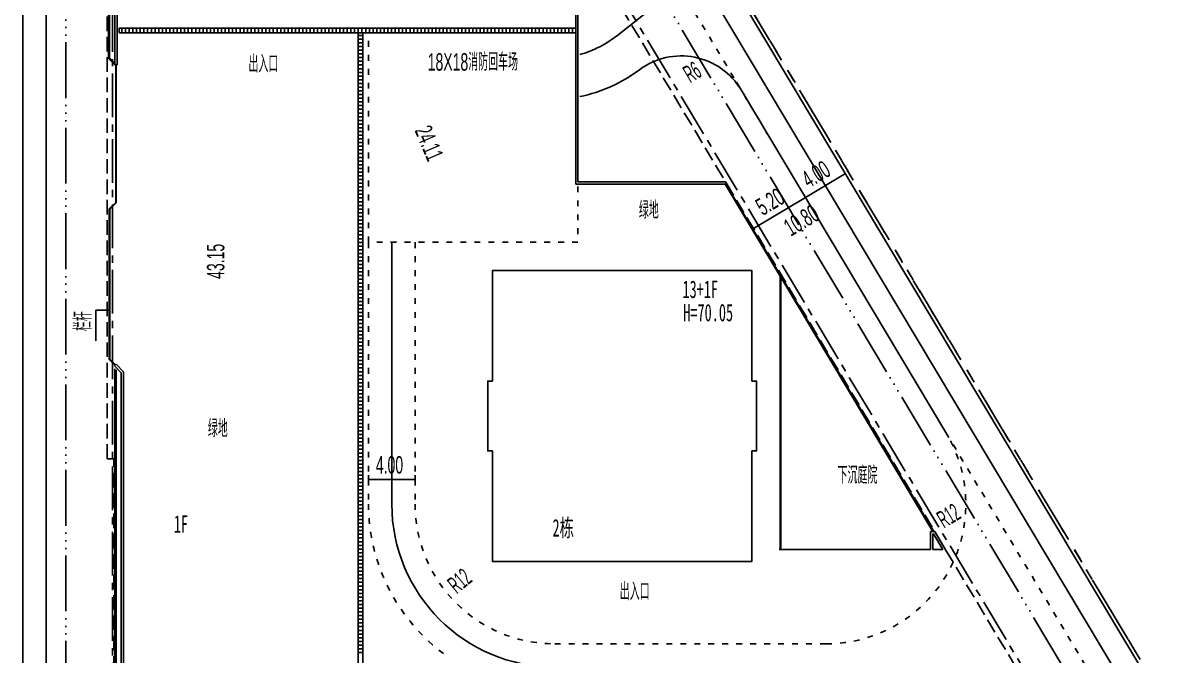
# Model space of a CAD drawing. Header units: millimetres. Extents: x 10 to 562, y -646 to -31.
# Drawn here: x 169.6 to 366.6, y -260.9 to -152.3 of the extents above; entities that cross this region are included whole.
import ezdxf
from ezdxf.enums import TextEntityAlignment as Align

# ---------------------------------------------------------------- set-up
doc = ezdxf.new("R2010")
doc.units = ezdxf.units.MM
doc.header["$LTSCALE"] = 1000
for name, pattern in [('A00-ZH-CSTM-地下室轮廓线20180809_设计区$0$DASH', [0.35, 0.25, -0.1]), ('A01-Z-ZH-PLAN-道路系统_设计区$0$ACAD_ISO03W100', [30, 12, -18]), ('A01-Z-ZH-PLAN-道路系统_设计区$0$ACAD_ISO10W100', [18.5, 12, -3, 0.5, -3]), ('A01-Z-ZH-PLAN-道路系统_设计区$0$X20', [12, 5, -7]), ('A01-ZH-PLAN-用地红线+建筑退线_设计区$0$ACAD_ISO06W100', [36, 24, -3, 0, -3, 0, -3, 0, -3]), ('A01-ZH-PLAN-用地红线+建筑退线_设计区$0$CENTER', [50.8, 31.75, -6.35, 6.35, -6.35]), ('A01-ZH-PLAN-用地红线+建筑退线_设计区$0$CENTER2', [1.125, 0.75, -0.125, 0.125, -0.125]), ('A01-ZH-PLAN-用地红线+建筑退线_设计区$0$DIVIDE', [31.75, 12.7, -6.35, 0, -6.35, 0, -6.35]), ('A01-ZH-PLAN-用地红线+建筑退线_设计区$0$PHANTOM2', [1.25, 0.625, -0.125, 0.125, -0.125, 0.125, -0.125])]:
    doc.linetypes.add(name, pattern=pattern)
for name, color, linetype in [('$0$Z_0_FLOR(层数)', 1, 'Continuous'), ('A00-ZH-CSTM-地下室轮廓线20180809_设计区$0$Z_0_UDBD(地下构筑物)', 6, 'Continuous'), ('A01-Z-ZH-PLAN-道路系统_设计区$0$A01-Z-ZH-PLAN-道路系统_设计区$0$0-排水沟', 7, 'Continuous'), ('A01-Z-ZH-PLAN-道路系统_设计区$0$A02-D-MAIN-1F(2)_设计区$0$A_STAR_LIFT(电梯扶梯)', 1, 'Continuous'), ('A01-Z-ZH-PLAN-道路系统_设计区$0$A02-D-MAIN-1F(2)_设计区$0$A_WALL_BRIK(砌块墙)', 4, 'Continuous'), ('A01-Z-ZH-PLAN-道路系统_设计区$0$A02-D-MAIN-1F(2)_设计区$0$花池', 11, 'Continuous'), ('A01-Z-ZH-PLAN-道路系统_设计区$0$Z_0_FLOR(层数)', 1, 'Continuous'), ('A01-Z-ZH-PLAN-道路系统_设计区$0$Z_0_NUMB(楼号)', 62, 'Continuous'), ('A01-Z-ZH-PLAN-道路系统_设计区$0$Z_0_RARC(转弯半径)', 52, 'Continuous'), ('A01-Z-ZH-PLAN-道路系统_设计区$0$Z_0_RDAX(道路中线)', 211, 'A01-Z-ZH-PLAN-道路系统_设计区$0$ACAD_ISO10W100'), ('A01-Z-ZH-PLAN-道路系统_设计区$0$Z_0_ROAD(车行道)', 30, 'Continuous'), ('A01-Z-ZH-PLAN-道路系统_设计区$0$Z_0_RWAL(挡土墙)', 52, 'Continuous'), ('A01-Z-ZH-PLAN-道路系统_设计区$0$Z_0_TEXT(文字)', 7, 'Continuous'), ('A01-Z-ZH-PLAN-道路系统_设计区$0$Z_ROAD_DIMS(道路尺寸)', 1, 'Continuous'), ('A01-ZH-PLAN-用地红线+建筑退线_设计区$0$Z_0_LTBD(建筑红线)', 2, 'A01-ZH-PLAN-用地红线+建筑退线_设计区$0$CENTER'), ('A01-ZH-PLAN-用地红线+建筑退线_设计区$0$Z_0_LTMT(用地红线)', 1, 'A01-ZH-PLAN-用地红线+建筑退线_设计区$0$DIVIDE'), ('Z_0_DESG(设计建筑)', 3, 'Continuous'), ('Z_ROOF_DIST(建筑间距)', 1, 'Continuous')]:
    doc.layers.add(name, color=color, linetype=linetype)
doc.styles.add('$1$黑体', font='simhei.ttf', dxfattribs={"width": 0.6})
doc.styles.add('A01-Z-ZH-PLAN-道路系统_设计区$0$HY', font='_hysz.shx', dxfattribs={"width": 0.6, "bigfont": '_hyfs.shx'})
doc.styles.add('A01-Z-ZH-PLAN-道路系统_设计区$0$zz', font='_HYsz.shx', dxfattribs={"width": 0.5, "bigfont": '_HYFS.shx'})
doc.styles.add('HY', font='_hysz.shx', dxfattribs={"width": 0.6, "bigfont": '_hyfs.shx'})
doc.styles.add('MtXpl_', font='simhei.ttf')

msp = doc.modelspace()

# ---------------------------------------------------------------- linework, layer by layer
at = {"layer": 'A00-ZH-CSTM-地下室轮廓线20180809_设计区$0$Z_0_UDBD(地下构筑物)', "linetype": 'A00-ZH-CSTM-地下室轮廓线20180809_设计区$0$DASH', "ltscale": 0.01}
for p, q in [((184.08, -227.16), (184.08, -80.16)), ((247.3, -107.63), (494.9, -521.46)), ((185.18, -227.16), (184.08, -227.16)), ((185.18, -305.56), (185.18, -227.16))]:
    msp.add_line(p, q, dxfattribs=at)
at = {"layer": 'A01-Z-ZH-PLAN-道路系统_设计区$0$A01-Z-ZH-PLAN-道路系统_设计区$0$0-排水沟', "color": 35, "ltscale": 0.002}
for p, q in [((186.12, -153.15), (186.12, -153.95)), ((264.58, -153.15), (186.12, -153.15)), ((264.58, -153.95), (264.58, -153.15)), ((186.12, -153.95), (264.58, -153.95)), ((227.98, -153.95), (227.18, -153.95)), ((227.18, -153.95), (227.18, -286.86)), ((227.98, -286.86), (227.98, -153.95))]:
    msp.add_line(p, q, dxfattribs=at)
at = {"layer": 'A01-Z-ZH-PLAN-道路系统_设计区$0$A01-Z-ZH-PLAN-道路系统_设计区$0$0-排水沟', "color": 8, "linetype": 'Continuous', "ltscale": 0.002}
for p, q in [((186.58, -153.95), (186.58, -153.15)), ((187.21, -153.95), (187.21, -153.15)), ((187.85, -153.95), (187.85, -153.15)), ((188.48, -153.95), (188.48, -153.15)), ((189.12, -153.95), (189.12, -153.15)), ((189.75, -153.95), (189.75, -153.15)), ((190.39, -153.95), (190.39, -153.15)), ((191.02, -153.95), (191.02, -153.15)), ((191.66, -153.95), (191.66, -153.15)), ((192.29, -153.95), (192.29, -153.15)), ((192.93, -153.95), (192.93, -153.15)), ((193.56, -153.95), (193.56, -153.15)), ((194.2, -153.95), (194.2, -153.15)), ((194.83, -153.95), (194.83, -153.15)), ((195.47, -153.95), (195.47, -153.15)), ((196.1, -153.95), (196.1, -153.15)), ((196.74, -153.95), (196.74, -153.15)), ((197.37, -153.95), (197.37, -153.15)), ((198.01, -153.95), (198.01, -153.15)), ((198.64, -153.95), (198.64, -153.15)), ((199.28, -153.95), (199.28, -153.15)), ((199.91, -153.95), (199.91, -153.15)), ((200.55, -153.95), (200.55, -153.15)), ((201.18, -153.95), (201.18, -153.15)), ((201.82, -153.95), (201.82, -153.15)), ((202.45, -153.95), (202.45, -153.15)), ((203.09, -153.95), (203.09, -153.15)), ((203.72, -153.95), (203.72, -153.15)), ((204.36, -153.95), (204.36, -153.15)), ((204.99, -153.95), (204.99, -153.15)), ((205.63, -153.95), (205.63, -153.15)), ((206.26, -153.95), (206.26, -153.15)), ((206.9, -153.95), (206.9, -153.15)), ((207.53, -153.95), (207.53, -153.15)), ((208.17, -153.95), (208.17, -153.15)), ((208.8, -153.95), (208.8, -153.15)), ((209.44, -153.95), (209.44, -153.15)), ((210.07, -153.95), (210.07, -153.15)), ((210.71, -153.95), (210.71, -153.15)), ((211.34, -153.95), (211.34, -153.15)), ((211.98, -153.95), (211.98, -153.15)), ((212.61, -153.95), (212.61, -153.15)), ((213.25, -153.95), (213.25, -153.15)), ((213.88, -153.95), (213.88, -153.15)), ((214.52, -153.95), (214.52, -153.15)), ((215.15, -153.95), (215.15, -153.15)), ((215.79, -153.95), (215.79, -153.15)), ((216.42, -153.95), (216.42, -153.15)), ((217.06, -153.95), (217.06, -153.15)), ((217.69, -153.95), (217.69, -153.15)), ((218.33, -153.95), (218.33, -153.15)), ((218.96, -153.95), (218.96, -153.15)), ((219.6, -153.95), (219.6, -153.15)), ((220.23, -153.95), (220.23, -153.15)), ((220.87, -153.95), (220.87, -153.15)), ((221.5, -153.95), (221.5, -153.15)), ((222.14, -153.95), (222.14, -153.15)), ((222.77, -153.95), (222.77, -153.15)), ((223.41, -153.95), (223.41, -153.15)), ((224.04, -153.95), (224.04, -153.15)), ((224.68, -153.95), (224.68, -153.15)), ((225.31, -153.95), (225.31, -153.15)), ((225.95, -153.95), (225.95, -153.15)), ((226.58, -153.95), (226.58, -153.15)), ((227.22, -153.95), (227.22, -153.15)), ((227.85, -153.95), (227.85, -153.15)), ((228.49, -153.95), (228.49, -153.15)), ((229.12, -153.95), (229.12, -153.15)), ((229.76, -153.95), (229.76, -153.15)), ((230.39, -153.95), (230.39, -153.15)), ((231.03, -153.95), (231.03, -153.15)), ((231.66, -153.95), (231.66, -153.15)), ((232.3, -153.95), (232.3, -153.15)), ((232.93, -153.95), (232.93, -153.15)), ((233.57, -153.95), (233.57, -153.15)), ((234.2, -153.95), (234.2, -153.15)), ((234.84, -153.95), (234.84, -153.15)), ((235.47, -153.95), (235.47, -153.15)), ((236.11, -153.95), (236.11, -153.15)), ((236.74, -153.95), (236.74, -153.15)), ((237.38, -153.95), (237.38, -153.15)), ((238.01, -153.95), (238.01, -153.15)), ((238.65, -153.95), (238.65, -153.15)), ((239.28, -153.95), (239.28, -153.15)), ((239.92, -153.95), (239.92, -153.15)), ((240.55, -153.95), (240.55, -153.15)), ((241.19, -153.95), (241.19, -153.15)), ((241.82, -153.95), (241.82, -153.15)), ((242.46, -153.95), (242.46, -153.15)), ((243.09, -153.95), (243.09, -153.15)), ((243.73, -153.95), (243.73, -153.15)), ((244.36, -153.95), (244.36, -153.15)), ((245, -153.95), (245, -153.15)), ((245.63, -153.95), (245.63, -153.15)), ((246.27, -153.95), (246.27, -153.15)), ((246.9, -153.95), (246.9, -153.15)), ((247.54, -153.95), (247.54, -153.15)), ((248.17, -153.95), (248.17, -153.15)), ((248.81, -153.95), (248.81, -153.15)), ((249.44, -153.95), (249.44, -153.15)), ((250.08, -153.95), (250.08, -153.15)), ((250.71, -153.95), (250.71, -153.15)), ((251.35, -153.95), (251.35, -153.15)), ((251.98, -153.95), (251.98, -153.15)), ((252.62, -153.95), (252.62, -153.15)), ((253.25, -153.95), (253.25, -153.15)), ((253.89, -153.95), (253.89, -153.15)), ((254.52, -153.95), (254.52, -153.15)), ((255.16, -153.95), (255.16, -153.15)), ((255.79, -153.95), (255.79, -153.15)), ((256.43, -153.95), (256.43, -153.15)), ((257.06, -153.95), (257.06, -153.15)), ((257.7, -153.95), (257.7, -153.15)), ((258.33, -153.95), (258.33, -153.15)), ((258.97, -153.95), (258.97, -153.15)), ((259.6, -153.95), (259.6, -153.15)), ((260.24, -153.95), (260.24, -153.15)), ((260.87, -153.95), (260.87, -153.15)), ((261.51, -153.95), (261.51, -153.15)), ((262.14, -153.95), (262.14, -153.15)), ((262.78, -153.95), (262.78, -153.15)), ((263.41, -153.95), (263.41, -153.15)), ((264.05, -153.95), (264.05, -153.15)), ((227.18, -154.4), (227.98, -154.4)), ((227.18, -155.04), (227.98, -155.04)), ((227.18, -155.67), (227.98, -155.67)), ((227.18, -156.31), (227.98, -156.31)), ((227.18, -156.94), (227.98, -156.94)), ((227.18, -157.58), (227.98, -157.58)), ((227.18, -158.21), (227.98, -158.21)), ((227.18, -158.85), (227.98, -158.85)), ((227.18, -159.48), (227.98, -159.48)), ((227.18, -160.12), (227.98, -160.12)), ((227.18, -160.75), (227.98, -160.75)), ((227.18, -161.39), (227.98, -161.39)), ((227.18, -162.02), (227.98, -162.02)), ((227.18, -162.66), (227.98, -162.66)), ((227.18, -163.29), (227.98, -163.29)), ((227.18, -163.93), (227.98, -163.93)), ((227.18, -164.56), (227.98, -164.56)), ((227.18, -165.2), (227.98, -165.2)), ((227.18, -165.83), (227.98, -165.83)), ((227.18, -166.47), (227.98, -166.47)), ((227.18, -167.1), (227.98, -167.1)), ((227.18, -167.74), (227.98, -167.74)), ((227.18, -168.37), (227.98, -168.37)), ((227.18, -169.01), (227.98, -169.01)), ((227.18, -169.64), (227.98, -169.64)), ((227.18, -170.28), (227.98, -170.28)), ((227.18, -170.91), (227.98, -170.91)), ((227.18, -171.55), (227.98, -171.55)), ((227.18, -172.18), (227.98, -172.18)), ((227.18, -172.82), (227.98, -172.82)), ((227.18, -173.45), (227.98, -173.45)), ((227.18, -174.09), (227.98, -174.09)), ((227.18, -174.72), (227.98, -174.72)), ((227.18, -175.36), (227.98, -175.36)), ((227.18, -175.99), (227.98, -175.99)), ((227.18, -176.63), (227.98, -176.63)), ((227.18, -177.26), (227.98, -177.26)), ((227.18, -177.9), (227.98, -177.9)), ((227.18, -178.53), (227.98, -178.53)), ((227.18, -179.17), (227.98, -179.17)), ((227.18, -179.8), (227.98, -179.8)), ((227.18, -180.44), (227.98, -180.44)), ((227.18, -181.07), (227.98, -181.07)), ((227.18, -181.71), (227.98, -181.71)), ((227.18, -182.34), (227.98, -182.34)), ((227.18, -182.98), (227.98, -182.98)), ((227.18, -183.61), (227.98, -183.61)), ((227.18, -184.25), (227.98, -184.25)), ((227.18, -184.88), (227.98, -184.88)), ((227.18, -185.52), (227.98, -185.52)), ((227.18, -186.15), (227.98, -186.15)), ((227.18, -186.79), (227.98, -186.79)), ((227.18, -187.42), (227.98, -187.42)), ((227.18, -188.06), (227.98, -188.06)), ((227.18, -188.69), (227.98, -188.69)), ((227.18, -189.33), (227.98, -189.33)), ((227.18, -189.96), (227.98, -189.96)), ((227.18, -190.6), (227.98, -190.6)), ((227.18, -191.23), (227.98, -191.23)), ((227.18, -191.87), (227.98, -191.87)), ((227.18, -192.5), (227.98, -192.5)), ((227.18, -193.14), (227.98, -193.14)), ((227.18, -193.77), (227.98, -193.77)), ((227.18, -194.41), (227.98, -194.41)), ((227.18, -195.04), (227.98, -195.04)), ((227.18, -195.68), (227.98, -195.68)), ((227.18, -196.31), (227.98, -196.31)), ((227.18, -196.95), (227.98, -196.95)), ((227.18, -197.58), (227.98, -197.58)), ((227.18, -198.22), (227.98, -198.22)), ((227.18, -198.85), (227.98, -198.85)), ((227.18, -199.49), (227.98, -199.49)), ((227.18, -200.12), (227.98, -200.12)), ((227.18, -200.76), (227.98, -200.76)), ((227.18, -201.39), (227.98, -201.39)), ((227.18, -202.03), (227.98, -202.03)), ((227.18, -202.66), (227.98, -202.66)), ((227.18, -203.3), (227.98, -203.3)), ((227.18, -203.93), (227.98, -203.93)), ((227.18, -204.57), (227.98, -204.57)), ((227.18, -205.2), (227.98, -205.2)), ((227.18, -205.84), (227.98, -205.84)), ((227.18, -206.47), (227.98, -206.47)), ((227.18, -207.11), (227.98, -207.11)), ((227.18, -207.74), (227.98, -207.74)), ((227.18, -208.38), (227.98, -208.38)), ((227.18, -209.01), (227.98, -209.01)), ((227.18, -209.65), (227.98, -209.65)), ((227.18, -210.28), (227.98, -210.28)), ((227.18, -210.92), (227.98, -210.92)), ((227.18, -211.55), (227.98, -211.55)), ((227.18, -212.19), (227.98, -212.19)), ((227.18, -212.82), (227.98, -212.82)), ((227.18, -213.46), (227.98, -213.46)), ((227.18, -214.09), (227.98, -214.09)), ((227.18, -214.73), (227.98, -214.73)), ((227.18, -215.36), (227.98, -215.36)), ((227.18, -216), (227.98, -216)), ((227.18, -216.63), (227.98, -216.63)), ((227.18, -217.27), (227.98, -217.27)), ((227.18, -217.9), (227.98, -217.9)), ((227.18, -218.54), (227.98, -218.54)), ((227.18, -219.17), (227.98, -219.17)), ((227.18, -219.81), (227.98, -219.81)), ((227.18, -220.44), (227.98, -220.44)), ((227.18, -221.08), (227.98, -221.08)), ((227.18, -221.71), (227.98, -221.71)), ((227.18, -222.35), (227.98, -222.35)), ((227.18, -222.98), (227.98, -222.98)), ((227.18, -223.62), (227.98, -223.62)), ((227.18, -224.25), (227.98, -224.25)), ((227.18, -224.89), (227.98, -224.89)), ((227.18, -225.52), (227.98, -225.52)), ((227.18, -226.16), (227.98, -226.16)), ((227.18, -226.79), (227.98, -226.79)), ((227.18, -227.43), (227.98, -227.43)), ((227.18, -228.06), (227.98, -228.06)), ((227.18, -228.7), (227.98, -228.7)), ((227.18, -229.33), (227.98, -229.33)), ((227.18, -229.97), (227.98, -229.97)), ((227.18, -230.6), (227.98, -230.6)), ((227.18, -231.24), (227.98, -231.24)), ((227.18, -231.87), (227.98, -231.87)), ((227.18, -232.51), (227.98, -232.51)), ((227.18, -233.14), (227.98, -233.14)), ((227.18, -233.78), (227.98, -233.78)), ((227.18, -234.41), (227.98, -234.41)), ((227.18, -235.05), (227.98, -235.05)), ((227.18, -235.68), (227.98, -235.68)), ((227.18, -236.32), (227.98, -236.32)), ((227.18, -236.95), (227.98, -236.95)), ((227.18, -237.59), (227.98, -237.59)), ((227.18, -238.22), (227.98, -238.22)), ((227.18, -238.86), (227.98, -238.86)), ((227.18, -239.49), (227.98, -239.49)), ((227.18, -240.13), (227.98, -240.13)), ((227.18, -240.76), (227.98, -240.76)), ((227.18, -241.4), (227.98, -241.4)), ((227.18, -242.03), (227.98, -242.03)), ((227.18, -242.67), (227.98, -242.67)), ((227.18, -243.3), (227.98, -243.3)), ((227.18, -243.94), (227.98, -243.94)), ((227.18, -244.57), (227.98, -244.57)), ((227.18, -245.21), (227.98, -245.21)), ((227.18, -245.84), (227.98, -245.84)), ((227.18, -246.48), (227.98, -246.48)), ((227.18, -247.11), (227.98, -247.11)), ((227.18, -247.75), (227.98, -247.75)), ((227.18, -248.38), (227.98, -248.38)), ((227.18, -249.02), (227.98, -249.02)), ((227.18, -249.65), (227.98, -249.65)), ((227.18, -250.29), (227.98, -250.29)), ((227.18, -250.92), (227.98, -250.92)), ((227.18, -251.56), (227.98, -251.56)), ((227.18, -252.19), (227.98, -252.19)), ((227.18, -252.83), (227.98, -252.83)), ((227.18, -253.46), (227.98, -253.46)), ((227.18, -254.1), (227.98, -254.1)), ((227.18, -254.73), (227.98, -254.73)), ((227.18, -255.37), (227.98, -255.37)), ((227.18, -256), (227.98, -256)), ((227.18, -256.64), (227.98, -256.64)), ((227.18, -257.27), (227.98, -257.27)), ((227.18, -257.91), (227.98, -257.91)), ((227.18, -258.54), (227.98, -258.54)), ((227.18, -259.18), (227.98, -259.18)), ((227.18, -259.81), (227.98, -259.81)), ((227.18, -260.45), (227.98, -260.45))]:
    msp.add_line(p, q, dxfattribs=at)
at = {"layer": 'A01-Z-ZH-PLAN-道路系统_设计区$0$A02-D-MAIN-1F(2)_设计区$0$A_STAR_LIFT(电梯扶梯)', "ltscale": 0.002}
for p, q in [((185.53, -183.13), (185.53, -159.46)), ((185.63, -183.17), (185.63, -159.46)), ((290.29, -179.96), (299.73, -195.75)), ((290.4, -179.96), (299.83, -195.72)), ((184.43, -184.23), (185.53, -183.13)), ((184.53, -184.27), (185.63, -183.17)), ((184.43, -184.23), (184.43, -210.1)), ((184.53, -210.06), (184.53, -184.27)), ((299.73, -195.75), (299.73, -242.76)), ((299.83, -195.72), (326.11, -239.64)), ((299.83, -195.72), (299.83, -242.76)), ((299.83, -195.92), (325.99, -239.64)), ((184.43, -210.1), (185.4, -211.07)), ((184.53, -210.06), (185.47, -211))]:
    msp.add_line(p, q, dxfattribs=at)
at = {"layer": 'A01-Z-ZH-PLAN-道路系统_设计区$0$A02-D-MAIN-1F(2)_设计区$0$A_WALL_BRIK(砌块墙)', "ltscale": 0.002}
for p, q in [((185.38, -97.56), (185.38, -159.46)), ((185.78, -97.56), (185.78, -159.46)), ((264.58, -137.3), (264.58, -179.96)), ((264.98, -137.18), (264.98, -179.56)), ((185.78, -159.46), (185.38, -159.46)), ((264.58, -179.96), (290.58, -179.96)), ((264.98, -179.56), (290.34, -179.56)), ((290.34, -179.56), (290.58, -179.96)), ((185.3, -211.18), (185.58, -210.89)), ((185.3, -211.18), (186.48, -212.36)), ((185.58, -210.89), (186.88, -212.2)), ((186.48, -212.36), (186.48, -278.36)), ((186.88, -212.2), (186.88, -278.53)), ((325.58, -242.76), (325.58, -239.64)), ((325.58, -239.64), (326.28, -239.64)), ((325.98, -242.76), (325.98, -240.04)), ((325.98, -240.04), (326.06, -240.04)), ((326.06, -240.04), (327.69, -242.76)), ((326.28, -239.64), (328.27, -242.96)), ((299.58, -242.76), (325.58, -242.76)), ((325.98, -242.76), (327.69, -242.76))]:
    msp.add_line(p, q, dxfattribs=at)
at = {"layer": 'A01-Z-ZH-PLAN-道路系统_设计区$0$A02-D-MAIN-1F(2)_设计区$0$花池', "ltscale": 0.002}
for p, q in [((184.28, -97.56), (184.28, -158.36)), ((184.48, -97.76), (184.48, -158.28)), ((184.28, -158.36), (185.28, -159.36)), ((184.48, -158.28), (185.28, -159.08)), ((185.38, -211.69), (185.38, -279.04)), ((185.58, -211.89), (185.58, -278.84))]:
    msp.add_line(p, q, dxfattribs=at)
at = {"layer": 'A01-Z-ZH-PLAN-道路系统_设计区$0$Z_0_RDAX(道路中线)', "color": 6, "ltscale": 0.1}
for p, q in [((169.58, -358.46), (169.58, -83.4)), ((260.82, -102.18), (503.99, -508.61)), ((271.82, -154.34), (282.36, -145.97)), ((232.98, -189.95), (232.98, -234.95))]:
    msp.add_line(p, q, dxfattribs=at)
for centre, radius, start, end in [((260, -139.46), 19, 286.133, 308.4512), ((260.98, -234.95), 28, 180, 270)]:
    msp.add_arc(centre, radius, start, end, dxfattribs=at)
at = {"layer": 'A01-Z-ZH-PLAN-道路系统_设计区$0$Z_0_ROAD(车行道)', "ltscale": 0.002}
for p, q in [((173.58, -83.4), (173.58, -339.16)), ((264.25, -100.13), (507.42, -506.55)), ((293.01, -163.77), (328.22, -222.62))]:
    msp.add_line(p, q, dxfattribs=at)
at = {"layer": 'A01-Z-ZH-PLAN-道路系统_设计区$0$Z_0_ROAD(车行道)', "linetype": 'A01-Z-ZH-PLAN-道路系统_设计区$0$X20', "ltscale": 0.0002}
for p, q in [((270.3, -125.82), (293.01, -163.77)), ((228.98, -153.95), (264.98, -153.95)), ((228.98, -189.95), (228.98, -153.95)), ((264.98, -153.95), (264.98, -189.95)), ((292.22, -162.46), (297.52, -171.3)), ((228.98, -189.95), (228.98, -234.95)), ((264.98, -189.95), (228.98, -189.95)), ((236.98, -189.95), (236.98, -234.95)), ((328.22, -222.62), (361.73, -278.62)), ((260.98, -258.95), (307.63, -258.95))]:
    msp.add_line(p, q, dxfattribs=at)
at = {"layer": 'A01-Z-ZH-PLAN-道路系统_设计区$0$Z_0_ROAD(车行道)', "ltscale": 0.002}
for centre, radius, start, end in [((282.71, -169.93), 12, 30.8928, 126.6983), ((260, -139.46), 26, 281.7158, 306.6983)]:
    msp.add_arc(centre, radius, start, end, dxfattribs=at)
at = {"layer": 'A01-Z-ZH-PLAN-道路系统_设计区$0$Z_0_ROAD(车行道)', "linetype": 'A01-Z-ZH-PLAN-道路系统_设计区$0$X20', "ltscale": 0.0002}
for centre, radius, start, end in [((307.63, -234.95), 24, 270, 30.8928), ((260.98, -234.95), 32, 180, 234.1465), ((260.98, -234.95), 24, 180, 270)]:
    msp.add_arc(centre, radius, start, end, dxfattribs=at)
at = {"layer": 'A01-Z-ZH-PLAN-道路系统_设计区$0$Z_0_RWAL(挡土墙)', "ltscale": 0.002}
msp.add_line((366.46, -270.95), (261.52, -95.56), dxfattribs=at)
at = {"layer": 'A01-Z-ZH-PLAN-道路系统_设计区$0$Z_0_RWAL(挡土墙)', "linetype": 'A01-Z-ZH-PLAN-道路系统_设计区$0$ACAD_ISO03W100', "ltscale": 0.0002}
msp.add_line((366.97, -270.64), (261.98, -95.16), dxfattribs=at)
at = {"layer": 'A01-Z-ZH-PLAN-道路系统_设计区$0$Z_0_TEXT(文字)', "ltscale": 0.002}
for p, q in [((182.11, -206.86), (182.11, -201.63)), ((182.11, -201.63), (184.43, -201.63))]:
    msp.add_line(p, q, dxfattribs=at)
at = {"layer": 'A01-Z-ZH-PLAN-道路系统_设计区$0$Z_ROAD_DIMS(道路尺寸)', "ltscale": 0.002}
for p, q in [((304.06, -182.24), (310.93, -178.13)), ((311.33, -178.81), (311.44, -178.99)), ((304.06, -182.24), (295.14, -187.58)), ((304.47, -182.92), (304.57, -183.1)), ((228.98, -229.96), (228.98, -231.69)), ((236.98, -229.96), (236.98, -231.69)), ((228.98, -230.69), (236.98, -230.69))]:
    msp.add_line(p, q, dxfattribs=at)
at = {"layer": 'A01-ZH-PLAN-用地红线+建筑退线_设计区$0$Z_0_LTBD(建筑红线)', "linetype": 'A01-ZH-PLAN-用地红线+建筑退线_设计区$0$ACAD_ISO06W100', "ltscale": 0.0004}
for p, q in [((176.98, -370.96), (176.98, -58.96)), ((252.71, -103.04), (508.19, -530.04))]:
    msp.add_line(p, q, dxfattribs=at)
at = {"layer": 'A01-ZH-PLAN-用地红线+建筑退线_设计区$0$Z_0_LTBD(建筑红线)', "linetype": 'A01-ZH-PLAN-用地红线+建筑退线_设计区$0$CENTER2', "ltscale": 0.01}
for p, q in [((184.98, -370.96), (184.98, -64.96)), ((248.07, -106.98), (495.26, -520.12))]:
    msp.add_line(p, q, dxfattribs=at)
at = {"layer": 'A01-ZH-PLAN-用地红线+建筑退线_设计区$0$Z_0_LTMT(用地红线)', "linetype": 'A01-ZH-PLAN-用地红线+建筑退线_设计区$0$PHANTOM2', "ltscale": 0.016}
msp.add_line((261.98, -95.16), (523.6, -532.42), dxfattribs=at)
at = {"layer": 'Z_0_DESG(设计建筑)', "ltscale": 0.002}
msp.add_lwpolyline([(250.28, -225.8), (249.48, -225.8), (249.48, -213.8), (250.28, -213.8), (250.28, -194.8), (294.88, -194.8), (294.88, -213.8), (295.68, -213.8), (295.68, -225.8), (294.88, -225.8), (294.88, -244.8), (250.28, -244.8)], close=True, dxfattribs=at)

# ---------------------------------------------------------------- texts
at = {"layer": '$0$Z_0_FLOR(层数)', "ltscale": 0.002, "style": '$1$黑体', "width": 0.6}
msp.add_text('1F', height=3, rotation=0.1077, dxfattribs=at).set_placement((196.74, -238.36), align=Align.MIDDLE)
at = {"layer": 'A01-Z-ZH-PLAN-道路系统_设计区$0$Z_0_FLOR(层数)', "style": 'MtXpl_', "width": 0.6}
for s, p in [('13+1F', (282.94, -199.53)), ('H=70.05', (283.07, -203.54))]:
    msp.add_text(s, height=3, rotation=0.1077, dxfattribs=at).set_placement(p)
at = {"layer": 'A01-Z-ZH-PLAN-道路系统_设计区$0$Z_0_NUMB(楼号)', "style": 'MtXpl_', "width": 0.6}
msp.add_text('2栋', height=3, dxfattribs=at).set_placement((260.6, -240.51))
at = {"layer": 'A01-Z-ZH-PLAN-道路系统_设计区$0$Z_0_RARC(转弯半径)', "ltscale": 0.002, "style": 'A01-Z-ZH-PLAN-道路系统_设计区$0$zz', "width": 0.5}
for s, p in [('R6', (284.26, -162.63)), ('R12', (327.87, -239.16))]:
    msp.add_text(s, height=3, rotation=30.8928, dxfattribs=at).set_placement(p)
at = {"layer": 'A01-Z-ZH-PLAN-道路系统_设计区$0$Z_0_RARC(转弯半径)', "style": 'A01-Z-ZH-PLAN-道路系统_设计区$0$zz', "width": 0.5}
msp.add_text('R12', height=3, rotation=39.4274, dxfattribs=at).set_placement((244.16, -250.46))
at = {"layer": 'A01-Z-ZH-PLAN-道路系统_设计区$0$Z_0_TEXT(文字)', "ltscale": 0.002, "style": 'A01-Z-ZH-PLAN-道路系统_设计区$0$HY', "width": 0.6}
for s, rotation, p in [('出入口', 360, (210.91, -160.79)), ('18X18消防回车场', 360, (246.91, -160.46)), ('绿地', 360, (277.16, -185.9)), ('栏杆', 90, (181.38, -203.5)), ('绿地', 360, (203.08, -223.44)), ('下沉庭院', 360, (313.01, -231.45)), ('出入口', 360, (274.72, -251.46))]:
    msp.add_text(s, height=3, rotation=rotation, dxfattribs=at).set_placement(p, align=Align.CENTER)
at = {"layer": 'A01-Z-ZH-PLAN-道路系统_设计区$0$Z_ROAD_DIMS(道路尺寸)', "style": 'A01-Z-ZH-PLAN-道路系统_设计区$0$HY', "width": 0.6}
for s, p in [('4.00', (304.63, -180.74)), ('5.20', (296.73, -185.46))]:
    msp.add_text(s, height=3, rotation=30.8928, dxfattribs=at).set_placement(p)
msp.add_text('4.00', height=3, dxfattribs=at).set_placement((230.24, -229.69))
at = {"layer": 'Z_ROOF_DIST(建筑间距)', "ltscale": 0.002, "style": 'HY', "width": 0.6}
for s, rotation, p in [('24.11', 292.9489, (236.86, -170.73)), ('10.80', 30.8928, (301.55, -189.01)), ('43.15', 90, (204.2, -196.24))]:
    msp.add_text(s, height=3, rotation=rotation, dxfattribs=at).set_placement(p)

doc.saveas('drawing.dxf')
